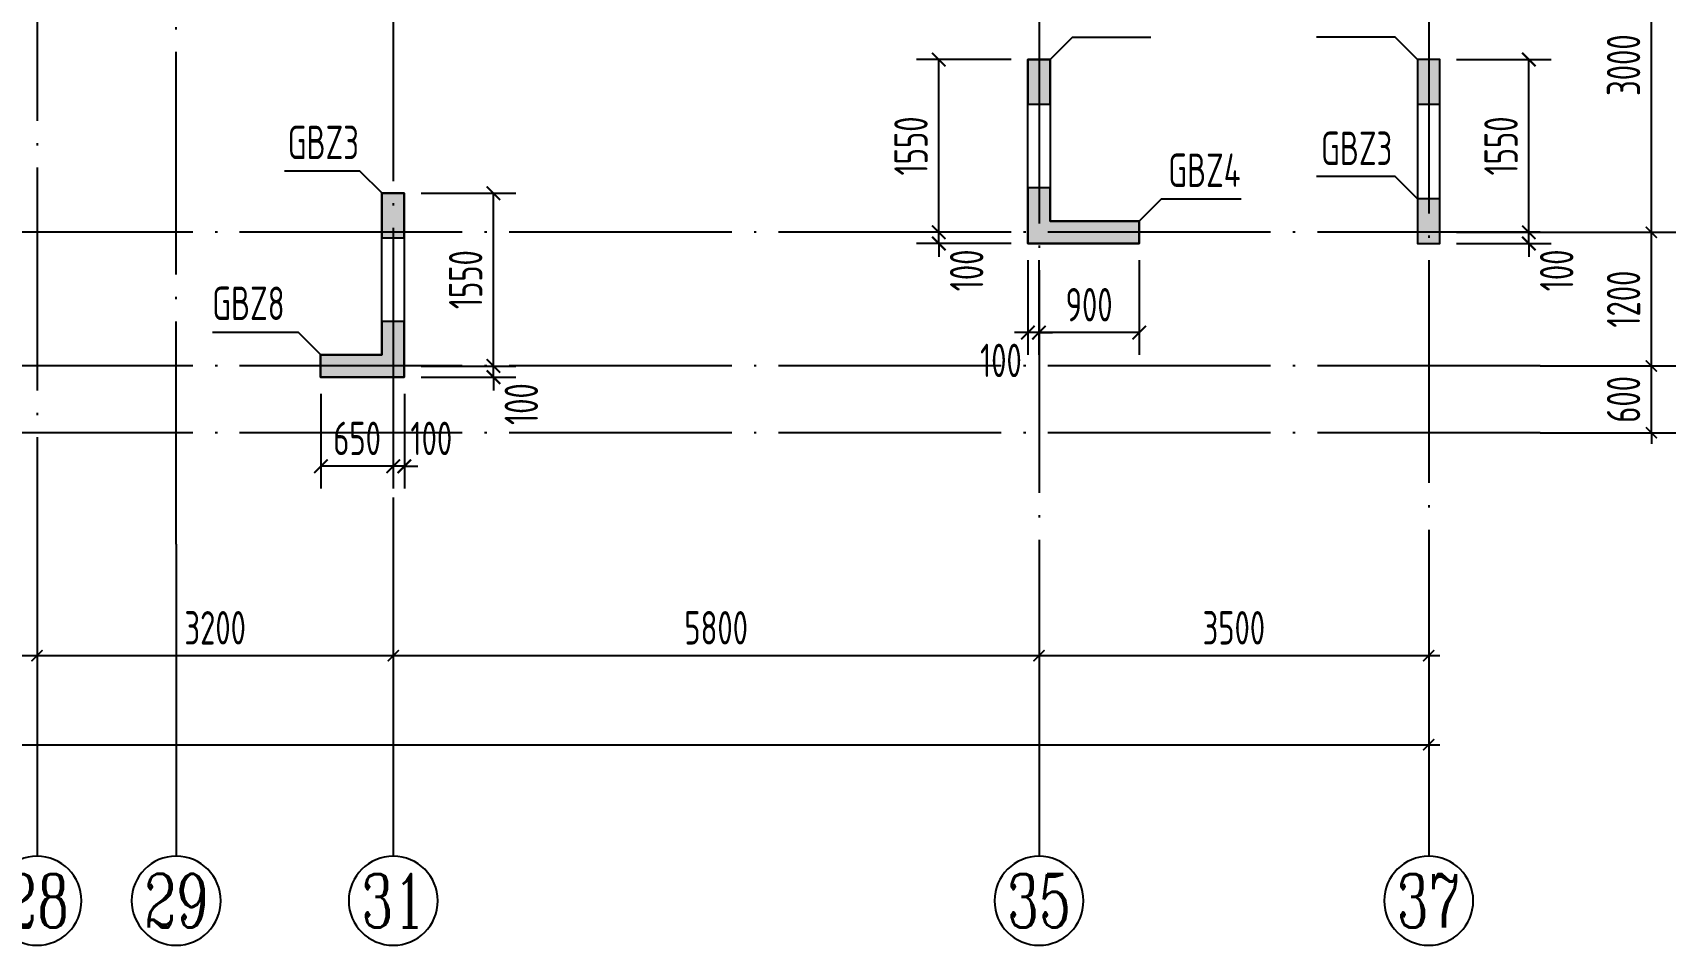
# Model space of a CAD drawing. Extents: x -668857 to 185752, y -270966 to 286822.
# Drawn here: x -279757 to -265092, y -11475 to -3283 of the extents above; entities that cross this region are included whole.
import ezdxf
from ezdxf.enums import TextEntityAlignment as Align

# ---------------------------------------------------------------- set-up
doc = ezdxf.new("R2010")
doc.units = 0
doc.header["$LTSCALE"] = 1000
doc.linetypes.add('DOTE', pattern=[2.42, 2, -0.2, 0.02, -0.2])
doc.layers.get('0').update_dxf_attribs({"linetype": 'CONTINUOUS'})
doc.layers.get('DEFPOINTS').update_dxf_attribs({"linetype": 'CONTINUOUS'})
for name, color, linetype in [('A-AXIS', 1, 'CONTINUOUS'), ('A-DOTE', 10, 'DOTE'), ('AXIS_NUM', 7, 'CONTINUOUS'), ('S-Q墙实线', 6, 'CONTINUOUS'), ('S-Q墙标注', 3, 'CONTINUOUS'), ('S-X详图填充', 252, 'CONTINUOUS'), ('S-X详图实线', 4, 'CONTINUOUS'), ('S-Y一般标注', 3, 'CONTINUOUS'), ('S-Z柱编号', 6, 'CONTINUOUS')]:
    doc.layers.add(name, color=color, linetype=linetype)
doc.styles.add('TSSD_Axis', font='complex.shx', dxfattribs={"width": 0.7, "bigfont": 'hztxt.shx'})
doc.styles.add('TSSD_DIMENSION', font='Tssdeng.shx', dxfattribs={"width": 0.7, "bigfont": 'tssdchn.shx'})
doc.styles.add('TSSD_REIN', font='tssdeng.shx', dxfattribs={"width": 0.7, "height": 300, "bigfont": 'tssdchn.shx'})
doc.styles.add('结构文字', font='zstxt.shx', dxfattribs={"width": 0.7, "bigfont": 'zshz.shx'})
doc.dimstyles.new('STRUCK', dxfattribs={"dimtxt": 400, "dimasz": 121, "dimexe": 200, "dimexo": 150, "dimgap": 115, "dimtad": 1, "dimdec": 0, "dimdsep": 46, "dimtxsty": '结构文字', "dimblk": 'ARCHTICK', "dimcen": 400, "dimclrd": 3, "dimclre": 3, "dimclrt": 7, "dimadec": 0, "dimazin": 0, "dimtfac": 1, "dimtdec": 0, "dimtix": 1, "dimtmove": 2, "dimatfit": 3, "dimldrblk": '_DIMX', "dimfxl": 1, "dimtolj": 1, "dimtzin": 0, "dimarcsym": 0})
doc.dimstyles.new('TSSD_100_100', dxfattribs={"dimtxt": 300, "dimasz": 100, "dimexe": 100, "dimexo": 250, "dimgap": 100, "dimtad": 1, "dimdec": 0, "dimzin": 0, "dimdsep": 46, "dimtxsty": 'TSSD_DIMENSION', "dimblk": 'ARCHTICK', "dimcen": 0, "dimdle": 100, "dimclrt": 7, "dimadec": 0, "dimazin": 0, "dimtfac": 1, "dimtdec": 0, "dimtix": 1, "dimtmove": 2, "dimatfit": 3, "dimldrblk": 'ARCHTICK', "dimfxl": 1, "dimtolj": 1, "dimtzin": 0, "dimarcsym": 0})

# ---------------------------------------------------------------- blocks, each defined once
blk = doc.blocks.new('_ArchTick')
at = {"color": 0, "linetype": 'ByBlock', "const_width": 0.15}
blk.add_lwpolyline([(-0.5, -0.5), (0.5, 0.5)], dxfattribs=at)
blk = doc.blocks.new('*D199')
at = {"layer": 'DEFPOINTS', "color": 0, "transparency": 16777216}
for p in [(42100, 3600), (45300, 3600), (45300, 2600)]:
    blk.add_point(p, dxfattribs=at)
at = {"layer": 'S-Y一般标注', "color": 0, "lineweight": -2, "transparency": 16777216}
for p, q in [((42100, 3350), (42100, 2500)), ((45300, 3350), (45300, 2500)), ((42000, 2600), (45400, 2600))]:
    blk.add_line(p, q, dxfattribs=at)
at = {"layer": 'S-Y一般标注', "color": 0, "lineweight": -2, "transparency": 16777216, "xscale": 100, "yscale": 100, "zscale": 100, "rotation": 180}
blk.add_blockref('_ArchTick', (42100, 2600), dxfattribs=at)
at = {"layer": 'S-Y一般标注', "color": 0, "lineweight": -2, "transparency": 16777216, "xscale": 100, "yscale": 100, "zscale": 100}
blk.add_blockref('_ArchTick', (45300, 2600), dxfattribs=at)
at = {"layer": 'S-Y一般标注', "color": 7, "transparency": 16777216, "insert": (43700, 2850), "char_height": 300, "attachment_point": 5, "style": 'TSSD_DIMENSION'}
blk.add_mtext('\\A1;3200', dxfattribs=at)
blk = doc.blocks.new('ts_axno')
at = {"color": 0, "linetype": 'ByBlock', "lineweight": -2}
blk.add_circle((0, 0), 0.5, dxfattribs=at)
at = {"color": 0, "linetype": 'ByBlock', "lineweight": -2, "style": 'TSSD_Axis', "width": 0.7}
blk.add_attdef('A', text='', height=0.6, dxfattribs=at).set_placement((0, 0), align=Align.MIDDLE_CENTER)
blk = doc.blocks.new('*D200')
at = {"layer": 'DEFPOINTS', "color": 0, "transparency": 16777216}
for p in [(45300, 3600), (51100, 3600), (51100, 2600)]:
    blk.add_point(p, dxfattribs=at)
at = {"layer": 'S-Y一般标注', "color": 0, "lineweight": -2, "transparency": 16777216}
for p, q in [((45300, 3350), (45300, 2500)), ((51100, 3350), (51100, 2500)), ((45200, 2600), (51200, 2600))]:
    blk.add_line(p, q, dxfattribs=at)
at = {"layer": 'S-Y一般标注', "color": 0, "lineweight": -2, "transparency": 16777216, "xscale": 100, "yscale": 100, "zscale": 100, "rotation": 180}
blk.add_blockref('_ArchTick', (45300, 2600), dxfattribs=at)
at = {"layer": 'S-Y一般标注', "color": 0, "lineweight": -2, "transparency": 16777216, "xscale": 100, "yscale": 100, "zscale": 100}
blk.add_blockref('_ArchTick', (51100, 2600), dxfattribs=at)
at = {"layer": 'S-Y一般标注', "color": 7, "transparency": 16777216, "insert": (48200, 2850), "char_height": 300, "attachment_point": 5, "style": 'TSSD_DIMENSION'}
blk.add_mtext('\\A1;5800', dxfattribs=at)
blk = doc.blocks.new('*D201')
at = {"layer": 'DEFPOINTS', "color": 0, "transparency": 16777216}
for p in [(51100, 3600), (54600, 3600), (54600, 2600)]:
    blk.add_point(p, dxfattribs=at)
at = {"layer": 'S-Y一般标注', "color": 0, "lineweight": -2, "transparency": 16777216}
for p, q in [((51100, 3350), (51100, 2500)), ((54600, 3350), (54600, 2500)), ((51000, 2600), (54700, 2600))]:
    blk.add_line(p, q, dxfattribs=at)
at = {"layer": 'S-Y一般标注', "color": 0, "lineweight": -2, "transparency": 16777216, "xscale": 100, "yscale": 100, "zscale": 100, "rotation": 180}
blk.add_blockref('_ArchTick', (51100, 2600), dxfattribs=at)
at = {"layer": 'S-Y一般标注', "color": 0, "lineweight": -2, "transparency": 16777216, "xscale": 100, "yscale": 100, "zscale": 100}
blk.add_blockref('_ArchTick', (54600, 2600), dxfattribs=at)
at = {"layer": 'S-Y一般标注', "color": 7, "transparency": 16777216, "insert": (52850, 2850), "char_height": 300, "attachment_point": 5, "style": 'TSSD_DIMENSION'}
blk.add_mtext('\\A1;3500', dxfattribs=at)
blk = doc.blocks.new('*D202')
at = {"layer": 'DEFPOINTS', "color": 0, "transparency": 16777216}
for p in [(4600, 3600), (54600, 3600), (54600, 1800)]:
    blk.add_point(p, dxfattribs=at)
at = {"layer": 'S-Y一般标注', "color": 0, "lineweight": -2, "transparency": 16777216}
for p, q in [((4600, 3350), (4600, 1700)), ((54600, 3350), (54600, 1700)), ((4500, 1800), (54700, 1800))]:
    blk.add_line(p, q, dxfattribs=at)
at = {"layer": 'S-Y一般标注', "color": 0, "lineweight": -2, "transparency": 16777216, "xscale": 100, "yscale": 100, "zscale": 100, "rotation": 180}
blk.add_blockref('_ArchTick', (4600, 1800), dxfattribs=at)
at = {"layer": 'S-Y一般标注', "color": 0, "lineweight": -2, "transparency": 16777216, "xscale": 100, "yscale": 100, "zscale": 100}
blk.add_blockref('_ArchTick', (54600, 1800), dxfattribs=at)
at = {"layer": 'S-Y一般标注', "color": 7, "transparency": 16777216, "insert": (29600, 2050), "char_height": 300, "attachment_point": 5, "style": 'TSSD_DIMENSION'}
blk.add_mtext('\\A1;50000', dxfattribs=at)
blk = doc.blocks.new('*D206')
at = {"layer": 'DEFPOINTS', "color": 0, "transparency": 16777216}
for p in [(38900, 3600), (42100, 3600), (42100, 2600)]:
    blk.add_point(p, dxfattribs=at)
at = {"layer": 'S-Y一般标注', "color": 0, "lineweight": -2, "transparency": 16777216}
for p, q in [((38900, 3350), (38900, 2500)), ((42100, 3350), (42100, 2500)), ((38800, 2600), (42200, 2600))]:
    blk.add_line(p, q, dxfattribs=at)
at = {"layer": 'S-Y一般标注', "color": 0, "lineweight": -2, "transparency": 16777216, "xscale": 100, "yscale": 100, "zscale": 100, "rotation": 180}
blk.add_blockref('_ArchTick', (38900, 2600), dxfattribs=at)
at = {"layer": 'S-Y一般标注', "color": 0, "lineweight": -2, "transparency": 16777216, "xscale": 100, "yscale": 100, "zscale": 100}
blk.add_blockref('_ArchTick', (42100, 2600), dxfattribs=at)
at = {"layer": 'S-Y一般标注', "color": 7, "transparency": 16777216, "insert": (40500, 2850), "char_height": 300, "attachment_point": 5, "style": 'TSSD_DIMENSION'}
blk.add_mtext('\\A1;3200', dxfattribs=at)
blk = doc.blocks.new('*D207')
at = {"layer": 'DEFPOINTS', "color": 0, "transparency": 16777216}
for p in [(55600, 5200), (56600, 5200), (55600, 4600)]:
    blk.add_point(p, dxfattribs=at)
at = {"layer": 'S-Y一般标注', "color": 0, "lineweight": -2, "transparency": 16777216}
for p, q in [((56600, 5200), (56600, 5300)), ((55850, 5200), (56700, 5200)), ((56600, 4600), (56600, 5200)), ((55850, 4600), (56700, 4600)), ((56600, 4600), (56600, 4500))]:
    blk.add_line(p, q, dxfattribs=at)
at = {"layer": 'S-Y一般标注', "color": 0, "lineweight": -2, "transparency": 16777216, "xscale": 100, "yscale": 100, "zscale": 100}
for p, rotation in [((56600, 5200), 270), ((56600, 4600), 90)]:
    blk.add_blockref('_ArchTick', p, dxfattribs=dict(at, rotation=rotation))
at = {"layer": 'S-Y一般标注', "color": 7, "transparency": 16777216, "insert": (56350, 4900), "char_height": 300, "attachment_point": 5, "rotation": 90, "style": 'TSSD_DIMENSION'}
blk.add_mtext('\\A1;600', dxfattribs=at)
blk = doc.blocks.new('*D213')
at = {"layer": 'DEFPOINTS', "color": 0, "transparency": 16777216}
for p in [(55600, 17150), (57400, 17150), (55600, 4600)]:
    blk.add_point(p, dxfattribs=at)
at = {"layer": 'S-Y一般标注', "color": 0, "lineweight": -2, "transparency": 16777216}
for p, q in [((57400, 4500), (57400, 17250)), ((55850, 17150), (57500, 17150)), ((55850, 4600), (57500, 4600))]:
    blk.add_line(p, q, dxfattribs=at)
at = {"layer": 'S-Y一般标注', "color": 0, "lineweight": -2, "transparency": 16777216, "xscale": 100, "yscale": 100, "zscale": 100}
for p, rotation in [((57400, 17150), 90), ((57400, 4600), 270)]:
    blk.add_blockref('_ArchTick', p, dxfattribs=dict(at, rotation=rotation))
at = {"layer": 'S-Y一般标注', "color": 7, "transparency": 16777216, "insert": (57150, 10875), "char_height": 300, "attachment_point": 5, "rotation": 90, "style": 'TSSD_DIMENSION'}
blk.add_mtext('\\A1;12550', dxfattribs=at)
blk = doc.blocks.new('*D215')
at = {"layer": 'DEFPOINTS', "color": 0, "transparency": 16777216}
for p in [(55600, 6400), (56600, 6400), (55600, 5200)]:
    blk.add_point(p, dxfattribs=at)
at = {"layer": 'S-Y一般标注', "color": 0, "lineweight": -2, "transparency": 16777216}
for p, q in [((56600, 5100), (56600, 6500)), ((55850, 6400), (56700, 6400)), ((55850, 5200), (56700, 5200))]:
    blk.add_line(p, q, dxfattribs=at)
at = {"layer": 'S-Y一般标注', "color": 0, "lineweight": -2, "transparency": 16777216, "xscale": 100, "yscale": 100, "zscale": 100}
for p, rotation in [((56600, 6400), 90), ((56600, 5200), 270)]:
    blk.add_blockref('_ArchTick', p, dxfattribs=dict(at, rotation=rotation))
at = {"layer": 'S-Y一般标注', "color": 7, "transparency": 16777216, "insert": (56350, 5800), "char_height": 300, "attachment_point": 5, "rotation": 90, "style": 'TSSD_DIMENSION'}
blk.add_mtext('\\A1;1200', dxfattribs=at)
blk = doc.blocks.new('*D216')
at = {"layer": 'DEFPOINTS', "color": 0, "transparency": 16777216}
for p in [(55600, 9400), (56600, 9400), (55600, 6400)]:
    blk.add_point(p, dxfattribs=at)
at = {"layer": 'S-Y一般标注', "color": 0, "lineweight": -2, "transparency": 16777216}
for p, q in [((55850, 9400), (56700, 9400)), ((56600, 6300), (56600, 9500)), ((55850, 6400), (56700, 6400))]:
    blk.add_line(p, q, dxfattribs=at)
at = {"layer": 'S-Y一般标注', "color": 0, "lineweight": -2, "transparency": 16777216, "xscale": 100, "yscale": 100, "zscale": 100}
for p, rotation in [((56600, 9400), 90), ((56600, 6400), 270)]:
    blk.add_blockref('_ArchTick', p, dxfattribs=dict(at, rotation=rotation))
at = {"layer": 'S-Y一般标注', "color": 7, "transparency": 16777216, "insert": (56350, 7900), "char_height": 300, "attachment_point": 5, "rotation": 90, "style": 'TSSD_DIMENSION'}
blk.add_mtext('\\A1;3000', dxfattribs=at)
blk = doc.blocks.new('*D3424')
at = {"layer": 'DEFPOINTS', "color": 0, "transparency": 16777216}
for p in [(-267118, -5075), (-266318, -5075), (-267118, -5175)]:
    blk.add_point(p, dxfattribs=at)
at = {"layer": 'S-Q墙标注', "color": 3, "lineweight": -2, "transparency": 16777216}
for p, q in [((-266318, -5075), (-266318, -4954)), ((-266968, -5075), (-266118, -5075)), ((-266318, -5175), (-266318, -5075)), ((-266968, -5175), (-266118, -5175)), ((-266318, -5175), (-266318, -5296))]:
    blk.add_line(p, q, dxfattribs=at)
at = {"layer": 'S-Q墙标注', "color": 3, "lineweight": -2, "transparency": 16777216, "xscale": 121, "yscale": 121, "zscale": 121}
for p, rotation in [((-266318, -5075), 270), ((-266318, -5175), 90)]:
    blk.add_blockref('_ArchTick', p, dxfattribs=dict(at, rotation=rotation))
at = {"layer": 'S-Q墙标注', "color": 7, "transparency": 16777216, "insert": (-266068, -5417), "char_height": 300, "attachment_point": 5, "rotation": 90, "style": 'TSSD_REIN'}
blk.add_mtext('\\A1;100', dxfattribs=at)
blk = doc.blocks.new('_DIMX')
blk.add_line((-150, 0), (150, 0))
at = {"const_width": 50}
blk.add_lwpolyline([(-70, -70), (70, 70)], dxfattribs=at)
blk = doc.blocks.new('*D3425')
at = {"layer": 'DEFPOINTS', "color": 0, "transparency": 16777216}
for p in [(-267118, -3525), (-266318, -3525), (-267118, -5075)]:
    blk.add_point(p, dxfattribs=at)
at = {"layer": 'S-Q墙标注', "color": 3, "lineweight": -2, "transparency": 16777216}
for p, q in [((-266968, -3525), (-266118, -3525)), ((-266318, -5075), (-266318, -3525)), ((-266968, -5075), (-266118, -5075))]:
    blk.add_line(p, q, dxfattribs=at)
at = {"layer": 'S-Q墙标注', "color": 3, "lineweight": -2, "transparency": 16777216, "xscale": 121, "yscale": 121, "zscale": 121}
for p, rotation in [((-266318, -3525), 90), ((-266318, -5075), 270)]:
    blk.add_blockref('_ArchTick', p, dxfattribs=dict(at, rotation=rotation))
at = {"layer": 'S-Q墙标注', "color": 7, "transparency": 16777216, "insert": (-266568, -4300), "char_height": 300, "attachment_point": 5, "rotation": 90, "style": 'TSSD_REIN'}
blk.add_mtext('\\A1;1550', dxfattribs=at)
blk = doc.blocks.new('*D3428')
at = {"layer": 'DEFPOINTS', "color": 0, "transparency": 16777216}
for p in [(-271618, -5075), (-270818, -5075), (-270818, -5175)]:
    blk.add_point(p, dxfattribs=at)
at = {"layer": 'S-Q墙标注', "color": 3, "lineweight": -2, "transparency": 16777216}
for p, q in [((-271618, -5075), (-271618, -4954)), ((-270968, -5075), (-271818, -5075)), ((-271618, -5175), (-271618, -5075)), ((-270968, -5175), (-271818, -5175)), ((-271618, -5175), (-271618, -5296))]:
    blk.add_line(p, q, dxfattribs=at)
at = {"layer": 'S-Q墙标注', "color": 3, "lineweight": -2, "transparency": 16777216, "xscale": 121, "yscale": 121, "zscale": 121}
for p, rotation in [((-271618, -5075), 270), ((-271618, -5175), 90)]:
    blk.add_blockref('_ArchTick', p, dxfattribs=dict(at, rotation=rotation))
at = {"layer": 'S-Q墙标注', "color": 7, "transparency": 16777216, "insert": (-271368, -5417), "char_height": 300, "attachment_point": 5, "rotation": 90, "style": 'TSSD_REIN'}
blk.add_mtext('\\A1;100', dxfattribs=at)
blk = doc.blocks.new('*D3429')
at = {"layer": 'DEFPOINTS', "color": 0, "transparency": 16777216}
for p in [(-271618, -3525), (-270818, -3525), (-270818, -5075)]:
    blk.add_point(p, dxfattribs=at)
at = {"layer": 'S-Q墙标注', "color": 3, "lineweight": -2, "transparency": 16777216}
for p, q in [((-270968, -3525), (-271818, -3525)), ((-271618, -5075), (-271618, -3525)), ((-270968, -5075), (-271818, -5075))]:
    blk.add_line(p, q, dxfattribs=at)
at = {"layer": 'S-Q墙标注', "color": 3, "lineweight": -2, "transparency": 16777216, "xscale": 121, "yscale": 121, "zscale": 121}
for p, rotation in [((-271618, -3525), 90), ((-271618, -5075), 270)]:
    blk.add_blockref('_ArchTick', p, dxfattribs=dict(at, rotation=rotation))
at = {"layer": 'S-Q墙标注', "color": 7, "transparency": 16777216, "insert": (-271868, -4300), "char_height": 300, "attachment_point": 5, "rotation": 90, "style": 'TSSD_REIN'}
blk.add_mtext('\\A1;1550', dxfattribs=at)
blk = doc.blocks.new('*D3430')
at = {"layer": 'DEFPOINTS', "color": 0, "transparency": 16777216}
for p in [(-270718, -5175), (-269818, -5175), (-270718, -5975)]:
    blk.add_point(p, dxfattribs=at)
at = {"layer": 'S-Q墙标注', "color": 3, "lineweight": -2, "transparency": 16777216}
for p, q in [((-270718, -5325), (-270718, -6175)), ((-269818, -5325), (-269818, -6175)), ((-269818, -5975), (-270718, -5975))]:
    blk.add_line(p, q, dxfattribs=at)
at = {"layer": 'S-Q墙标注', "color": 3, "lineweight": -2, "transparency": 16777216, "xscale": 121, "yscale": 121, "zscale": 121, "rotation": 180}
blk.add_blockref('_ArchTick', (-270718, -5975), dxfattribs=at)
at = {"layer": 'S-Q墙标注', "color": 3, "lineweight": -2, "transparency": 16777216, "xscale": 121, "yscale": 121, "zscale": 121}
blk.add_blockref('_ArchTick', (-269818, -5975), dxfattribs=at)
at = {"layer": 'S-Q墙标注', "color": 7, "transparency": 16777216, "insert": (-270268, -5725), "char_height": 300, "attachment_point": 5, "style": 'TSSD_REIN'}
blk.add_mtext('\\A1;900', dxfattribs=at)
blk = doc.blocks.new('*D3431')
at = {"layer": 'DEFPOINTS', "color": 0, "transparency": 16777216}
for p in [(-270818, -5175), (-270718, -5175), (-270818, -5975)]:
    blk.add_point(p, dxfattribs=at)
at = {"layer": 'S-Q墙标注', "color": 3, "lineweight": -2, "transparency": 16777216}
for p, q in [((-270818, -5325), (-270818, -6175)), ((-270718, -5325), (-270718, -6175)), ((-270818, -5975), (-270939, -5975)), ((-270718, -5975), (-270818, -5975)), ((-270718, -5975), (-270597, -5975))]:
    blk.add_line(p, q, dxfattribs=at)
at = {"layer": 'S-Q墙标注', "color": 3, "lineweight": -2, "transparency": 16777216, "xscale": 121, "yscale": 121, "zscale": 121}
blk.add_blockref('_ArchTick', (-270818, -5975), dxfattribs=at)
at = {"layer": 'S-Q墙标注', "color": 3, "lineweight": -2, "transparency": 16777216, "xscale": 121, "yscale": 121, "zscale": 121, "rotation": 180}
blk.add_blockref('_ArchTick', (-270718, -5975), dxfattribs=at)
at = {"layer": 'S-Q墙标注', "color": 7, "transparency": 16777216, "insert": (-271060, -6225), "char_height": 300, "attachment_point": 5, "style": 'TSSD_REIN'}
blk.add_mtext('\\A1;100', dxfattribs=at)
blk = doc.blocks.new('*D3432')
at = {"layer": 'DEFPOINTS', "color": 0, "transparency": 16777216}
for p in [(-276418, -6275), (-275618, -6275), (-276418, -6375)]:
    blk.add_point(p, dxfattribs=at)
at = {"layer": 'S-Q墙标注', "color": 3, "lineweight": -2, "transparency": 16777216}
for p, q in [((-275618, -6275), (-275618, -6154)), ((-276268, -6275), (-275418, -6275)), ((-275618, -6375), (-275618, -6275)), ((-276268, -6375), (-275418, -6375)), ((-275618, -6375), (-275618, -6496))]:
    blk.add_line(p, q, dxfattribs=at)
at = {"layer": 'S-Q墙标注', "color": 3, "lineweight": -2, "transparency": 16777216, "xscale": 121, "yscale": 121, "zscale": 121}
for p, rotation in [((-275618, -6275), 270), ((-275618, -6375), 90)]:
    blk.add_blockref('_ArchTick', p, dxfattribs=dict(at, rotation=rotation))
at = {"layer": 'S-Q墙标注', "color": 7, "transparency": 16777216, "insert": (-275368, -6617), "char_height": 300, "attachment_point": 5, "rotation": 90, "style": 'TSSD_REIN'}
blk.add_mtext('\\A1;100', dxfattribs=at)
blk = doc.blocks.new('*D3433')
at = {"layer": 'DEFPOINTS', "color": 0, "transparency": 16777216}
for p in [(-276418, -4725), (-275618, -4725), (-276418, -6275)]:
    blk.add_point(p, dxfattribs=at)
at = {"layer": 'S-Q墙标注', "color": 3, "lineweight": -2, "transparency": 16777216}
for p, q in [((-276268, -4725), (-275418, -4725)), ((-275618, -6275), (-275618, -4725)), ((-276268, -6275), (-275418, -6275))]:
    blk.add_line(p, q, dxfattribs=at)
at = {"layer": 'S-Q墙标注', "color": 3, "lineweight": -2, "transparency": 16777216, "xscale": 121, "yscale": 121, "zscale": 121}
for p, rotation in [((-275618, -4725), 90), ((-275618, -6275), 270)]:
    blk.add_blockref('_ArchTick', p, dxfattribs=dict(at, rotation=rotation))
at = {"layer": 'S-Q墙标注', "color": 7, "transparency": 16777216, "insert": (-275868, -5500), "char_height": 300, "attachment_point": 5, "rotation": 90, "style": 'TSSD_REIN'}
blk.add_mtext('\\A1;1550', dxfattribs=at)
blk = doc.blocks.new('*D3434')
at = {"layer": 'DEFPOINTS', "color": 0, "transparency": 16777216}
for p in [(-276518, -6375), (-276418, -6375), (-276518, -7175)]:
    blk.add_point(p, dxfattribs=at)
at = {"layer": 'S-Q墙标注', "color": 3, "lineweight": -2, "transparency": 16777216}
for p, q in [((-276518, -6525), (-276518, -7375)), ((-276418, -6525), (-276418, -7375)), ((-276518, -7175), (-276639, -7175)), ((-276418, -7175), (-276518, -7175)), ((-276418, -7175), (-276297, -7175))]:
    blk.add_line(p, q, dxfattribs=at)
at = {"layer": 'S-Q墙标注', "color": 3, "lineweight": -2, "transparency": 16777216, "xscale": 121, "yscale": 121, "zscale": 121}
blk.add_blockref('_ArchTick', (-276518, -7175), dxfattribs=at)
at = {"layer": 'S-Q墙标注', "color": 3, "lineweight": -2, "transparency": 16777216, "xscale": 121, "yscale": 121, "zscale": 121, "rotation": 180}
blk.add_blockref('_ArchTick', (-276418, -7175), dxfattribs=at)
at = {"layer": 'S-Q墙标注', "color": 7, "transparency": 16777216, "insert": (-276176, -6925), "char_height": 300, "attachment_point": 5, "style": 'TSSD_REIN'}
blk.add_mtext('\\A1;100', dxfattribs=at)
blk = doc.blocks.new('*D3435')
at = {"layer": 'DEFPOINTS', "color": 0, "transparency": 16777216}
for p in [(-277168, -6375), (-276518, -6375), (-277168, -7175)]:
    blk.add_point(p, dxfattribs=at)
at = {"layer": 'S-Q墙标注', "color": 3, "lineweight": -2, "transparency": 16777216}
for p, q in [((-277168, -6525), (-277168, -7375)), ((-276518, -6525), (-276518, -7375)), ((-276518, -7175), (-277168, -7175))]:
    blk.add_line(p, q, dxfattribs=at)
at = {"layer": 'S-Q墙标注', "color": 3, "lineweight": -2, "transparency": 16777216, "xscale": 121, "yscale": 121, "zscale": 121, "rotation": 180}
blk.add_blockref('_ArchTick', (-277168, -7175), dxfattribs=at)
at = {"layer": 'S-Q墙标注', "color": 3, "lineweight": -2, "transparency": 16777216, "xscale": 121, "yscale": 121, "zscale": 121}
blk.add_blockref('_ArchTick', (-276518, -7175), dxfattribs=at)
at = {"layer": 'S-Q墙标注', "color": 7, "transparency": 16777216, "insert": (-276843, -6925), "char_height": 300, "attachment_point": 5, "style": 'TSSD_REIN'}
blk.add_mtext('\\A1;650', dxfattribs=at)
blk = doc.blocks.new('20210726.16395156')
at = {"layer": 'A-AXIS'}
for p, q in [((55600, 6400), (58400, 6400)), ((55600, 5200), (58400, 5200)), ((55600, 4600), (58400, 4600)), ((42100, 3600), (42100, 800)), ((43350, 3600.3), (43350, 800.3)), ((45300, 3600), (45300, 800)), ((51100, 3600), (51100, 800)), ((54600, 3600), (54600, 800))]:
    blk.add_line(p, q, dxfattribs=at)
at = {"layer": 'A-DOTE'}
for p, q in [((54600, 18249.9), (54600, 3600)), ((45299.8, 13700), (45300, 3600)), ((43350, 3600.2), (43350, 11500)), ((51100, 10900), (51100, 3600)), ((42100, 9400), (42100, 3600)), ((55600, 6400), (3600, 6400)), ((55600, 5200), (3600, 5200)), ((55600, 4600), (3600, 4600))]:
    blk.add_line(p, q, dxfattribs=at)
at = {"layer": 'A-AXIS'}
ref = blk.add_blockref('ts_axno', (42100, 400), dxfattribs=dict(at, xscale=-800, yscale=800, zscale=800, rotation=180))
ref.add_attrib('19', '28', dxfattribs={"layer": 'AXIS_NUM', "height": 480, "style": 'TSSD_Axis', "width": 0.7}).set_placement((42100, 400), align=Align.MIDDLE_CENTER)
ref = blk.add_blockref('ts_axno', (43350, 400.3), dxfattribs=dict(at, xscale=-800, yscale=800, zscale=800, rotation=180))
ref.add_attrib('5', '29', dxfattribs={"layer": 'AXIS_NUM', "height": 480, "style": 'TSSD_Axis', "width": 0.7}).set_placement((43350, 400.3), align=Align.MIDDLE_CENTER)
ref = blk.add_blockref('ts_axno', (45300, 400), dxfattribs=dict(at, xscale=-800, yscale=800, zscale=800, rotation=180))
ref.add_attrib('19', '31', dxfattribs={"layer": 'AXIS_NUM', "height": 480, "style": 'TSSD_Axis', "width": 0.7}).set_placement((45300, 400), align=Align.MIDDLE_CENTER)
ref = blk.add_blockref('ts_axno', (51100, 400), dxfattribs=dict(at, xscale=-800, yscale=800, zscale=800, rotation=180))
ref.add_attrib('22', '35', dxfattribs={"layer": 'AXIS_NUM', "height": 480, "style": 'TSSD_Axis', "width": 0.7}).set_placement((51100, 400), align=Align.MIDDLE_CENTER)
ref = blk.add_blockref('ts_axno', (54600, 400), dxfattribs=dict(at, xscale=-800, yscale=800, zscale=800, rotation=180))
ref.add_attrib('23', '37', dxfattribs={"layer": 'AXIS_NUM', "height": 480, "style": 'TSSD_Axis', "width": 0.7}).set_placement((54600, 400), align=Align.MIDDLE_CENTER)
at = {"layer": 'S-Y一般标注'}
for base, p1, p2, picture, middle in [((57400, 17150), (55600, 4600), (55600, 17150), '*D213', (57150, 10875)), ((56600, 9400), (55600, 6400), (55600, 9400), '*D216', (56350, 7900)), ((56600, 6400), (55600, 5200), (55600, 6400), '*D215', (56350, 5800)), ((56600, 5200), (55600, 4600), (55600, 5200), '*D207', (56350, 4900))]:
    dim = blk.add_linear_dim(base=base, p1=p1, p2=p2, angle=90, dimstyle='TSSD_100_100', dxfattribs=at)
    dim.commit()
    dim.dimension.update_dxf_attribs({"geometry": picture, "text_midpoint": middle})
for base, p1, p2, picture, middle in [((54600, 1800), (4600, 3600), (54600, 3600), '*D202', (29600, 2050)), ((42100, 2600.1), (38900, 3600.1), (42100, 3600.1), '*D206', (40500, 2850.1)), ((45300, 2600.1), (42100, 3600.1), (45300, 3600.1), '*D199', (43700, 2850.1)), ((51100, 2600), (45300, 3600), (51100, 3600), '*D200', (48200, 2850)), ((54600, 2600), (51100, 3600), (54600, 3600), '*D201', (52850, 2850))]:
    dim = blk.add_linear_dim(base=base, p1=p1, p2=p2, dimstyle='TSSD_100_100', dxfattribs=at)
    dim.commit()
    dim.dimension.update_dxf_attribs({"geometry": picture, "text_midpoint": middle})

msp = doc.modelspace()

# ---------------------------------------------------------------- hatches: boundary and pattern name
at = {"layer": 'S-X详图填充'}
h = msp.add_hatch(color=256, dxfattribs=at)
h.dxf.hatch_style = 1
h.paths.add_polyline_path([(-270817.68, -3924.74), (-270617.68, -3924.74), (-270617.68, -3524.74), (-270817.68, -3524.74)])
h = msp.add_hatch(color=256, dxfattribs=at)
h.dxf.hatch_style = 1
h.paths.add_polyline_path([(-267317.65, -3924.74), (-267117.65, -3924.74), (-267117.65, -3524.74), (-267317.65, -3524.74)])
h = msp.add_hatch(color=256, dxfattribs=at)
h.dxf.hatch_style = 1
h.paths.add_polyline_path([(-270617.68, -4674.74), (-270817.68, -4674.74), (-270817.68, -5174.74), (-269817.68, -5174.74), (-269817.68, -4974.74), (-270617.68, -4974.74)])
h = msp.add_hatch(color=256, dxfattribs=at)
h.dxf.hatch_style = 1
h.paths.add_polyline_path([(-276620.17, -5124.75), (-276420.17, -5124.75), (-276420.17, -4724.75), (-276620.17, -4724.75)])
h = msp.add_hatch(color=256, dxfattribs=at)
h.dxf.hatch_style = 1
h.paths.add_polyline_path([(-267117.65, -4774.74), (-267317.65, -4774.74), (-267317.65, -5174.74), (-267117.65, -5174.74)])
h = msp.add_hatch(color=256, dxfattribs=at)
h.dxf.hatch_style = 1
h.paths.add_polyline_path([(-276420.17, -5874.75), (-276620.17, -5874.75), (-276620.17, -6174.75), (-277170.16, -6174.75), (-277170.16, -6374.75), (-276420.17, -6374.75)])

# ---------------------------------------------------------------- linework, layer by layer
at = {"layer": 'S-Q墙实线'}
msp.add_lwpolyline([(-269917.66, -4974.74), (-269817.68, -4974.74), (-269817.68, -5174.74), (-269917.66, -5174.74), (-270817.68, -5174.74), (-270817.68, -3524.74), (-270617.68, -3524.74), (-270617.68, -4974.74), (-269917.66, -4974.74)], dxfattribs=at)
for points in [[(-267117.65, -5174.74), (-267117.65, -3524.74), (-267317.65, -3524.74), (-267317.65, -5174.74)], [(-276420.17, -6374.75), (-277170.16, -6374.75), (-277170.16, -6174.75), (-276620.17, -6174.75), (-276620.17, -5074.74), (-276620.17, -4724.75), (-276420.17, -4724.75), (-276420.17, -5074.74)]]:
    msp.add_lwpolyline(points, close=True, dxfattribs=at)
at = {"layer": 'S-X详图实线'}
for points in [[(-270817.68, -3924.74), (-270617.68, -3924.74), (-270617.68, -3524.74), (-270817.68, -3524.74), (-270817.68, -3924.74)], [(-267317.65, -3924.74), (-267117.65, -3924.74), (-267117.65, -3524.74), (-267317.65, -3524.74), (-267317.65, -3924.74)], [(-270617.68, -4674.74), (-270817.68, -4674.74), (-270817.68, -5174.74), (-269817.68, -5174.74), (-269817.68, -4974.74), (-270617.68, -4974.74), (-270617.68, -4674.74)], [(-276620.17, -5124.75), (-276420.17, -5124.75), (-276420.17, -4724.75), (-276620.17, -4724.75), (-276620.17, -5124.75)], [(-267117.65, -4774.74), (-267317.65, -4774.74), (-267317.65, -5174.74), (-267117.65, -5174.74), (-267117.65, -4774.74)], [(-276420.17, -5874.75), (-276620.17, -5874.75), (-276620.17, -6174.75), (-277170.16, -6174.75), (-277170.16, -6374.75), (-276420.17, -6374.75), (-276420.17, -5874.75)]]:
    msp.add_lwpolyline(points, close=True, dxfattribs=at)
at = {"layer": 'S-Z柱编号', "color": 7}
for points in [[(-270617.65, -3524.74), (-270417.65, -3324.74), (-269713.78, -3324.74)], [(-267317.65, -3524.78), (-267517.65, -3324.78), (-268225.04, -3324.78)], [(-276617.65, -4724.75), (-276817.65, -4524.75), (-277496.26, -4524.75)], [(-267317.65, -4774.74), (-267517.65, -4574.74), (-268225.04, -4574.74)], [(-269817.65, -4974.74), (-269617.65, -4774.74), (-268902.44, -4774.74)], [(-277167.64, -6174.75), (-277367.64, -5974.75), (-278141.9, -5974.75)]]:
    msp.add_lwpolyline(points, dxfattribs=at)

# ---------------------------------------------------------------- block references
at = {"layer": 'A-DOTE'}
msp.add_blockref('20210726.16395156', (-321817.64, -11474.79), dxfattribs=at)

# ---------------------------------------------------------------- texts
at = {"layer": 'S-Z柱编号', "color": 7, "style": 'TSSD_REIN', "width": 0.7}
for s, p in [('GBZ3', (-277466.17, -4508)), ('GBZ3', (-268184.86, -4561)), ('GBZ4', (-269557.45, -4757.9)), ('GBZ8', (-278144.46, -5952.35))]:
    msp.add_text(s, height=300, dxfattribs=at).set_placement(p, align=Align.BOTTOM_LEFT)

# ---------------------------------------------------------------- dimensions: what is measured, and where the dimension line sits
at = {"layer": 'S-Q墙标注'}
for base, p1, p2, angle, picture, middle in [((-271617.65, -3524.74), (-270817.65, -5074.74), (-270817.65, -3524.74), 90, '*D3429', (-271867.65, -4299.74)), ((-266317.65, -3524.78), (-267117.65, -5074.74), (-267117.65, -3524.78), 90, '*D3425', (-266567.65, -4299.76)), ((-275617.65, -4724.75), (-276417.65, -6274.74), (-276417.65, -4724.75), 90, '*D3433', (-275867.65, -5499.75)), ((-270717.64, -5974.74), (-269817.65, -5174.74), (-270717.64, -5174.74), 180, '*D3430', (-270267.65, -5724.74)), ((-277167.64, -7174.75), (-276517.68, -6374.75), (-277167.64, -6374.75), 180, '*D3435', (-276842.66, -6924.75))]:
    dim = msp.add_linear_dim(base=base, p1=p1, p2=p2, angle=angle, dimstyle='STRUCK', override={"dimtxt": 300, "dimgap": 100, "dimtxsty": 'TSSD_REIN'}, dxfattribs=at)
    dim.commit()
    dim.dimension.update_dxf_attribs({"geometry": picture, "text_midpoint": middle})
for base, p1, p2, angle, picture, middle in [((-271617.65, -5074.74), (-270817.65, -5174.74), (-270817.65, -5074.74), 90, '*D3428', (-271367.65, -5416.66)), ((-266317.65, -5074.74), (-267117.65, -5174.74), (-267117.65, -5074.74), 90, '*D3424', (-266067.65, -5416.66)), ((-270817.65, -5974.74), (-270717.64, -5174.74), (-270817.65, -5174.74), 180, '*D3431', (-271059.58, -6224.74)), ((-275617.65, -6274.74), (-276417.65, -6374.75), (-276417.65, -6274.74), 90, '*D3432', (-275367.65, -6616.67)), ((-276517.68, -7174.75), (-276417.65, -6374.75), (-276517.68, -6374.75), 180, '*D3434', (-276175.73, -6924.75))]:
    dim = msp.add_linear_dim(base=base, p1=p1, p2=p2, angle=angle, dimstyle='STRUCK', override={"dimtxt": 300, "dimgap": 100, "dimtxsty": 'TSSD_REIN'}, dxfattribs=at)
    dim.commit()
    dim.dimension.update_dxf_attribs({"geometry": picture, "text_midpoint": middle, "dimtype": 160})

doc.saveas('drawing.dxf')
